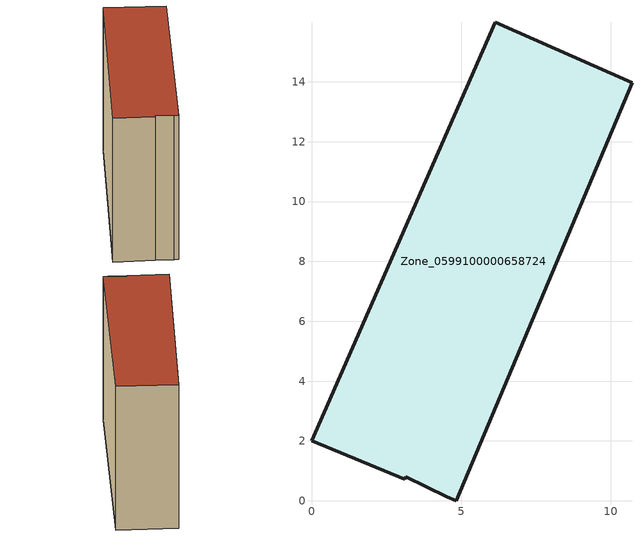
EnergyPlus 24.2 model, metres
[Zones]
Zone_0599100000658724
 floor ground (C_G): 4.84,0 4.52,0.14 3.15,0.81 3.11,0.71 0,2 6.13,16 10.71,13.98 z0
 wall outside (C_F): 4.84,0 10.71,13.98 6.13,16 0,2 3.11,0.71 3.15,0.81 4.52,0.14 4.84,0 z0:13.96
 roof outside (C_R): 4.52,0.14 4.84,0 10.71,13.98 6.13,16 0,2 3.11,0.71 3.15,0.81 z13.96
[BUILDING]
Pand.0599100000658724: North Axis=0; Terrain=City; Loads Convergence Tolerance Value=0.04; Temperature Convergence Tolerance Value=0.4; Solar Distribution=FullExterior; Maximum Number of Warmup Days=25; Minimum Number of Warmup Days=1
[Site:Location]
Rotterdam.The.Hague.AP_ZH_NLD Design_Conditions: Latitude=51.96; Longitude=4.45; Time Zone=1; Elevation=-4.5
[SITE:GROUNDTEMPERATURE:BUILDINGSURFACE]
18, 18, 18, 18, 18, 18, 18, 18, 18, 18, 18, 18
[MATERIAL] Thermal Absorptance=0.9; Solar Absorptance=0.7; Visible Absorptance=0.7
Name | Roughness | Thickness | Conductivity | Density | Specific Heat
G.TI.1946 | MediumSmooth | 0.15 | 1 | 540 | 1210
F.TI.1946 | Rough | 0.3 | 0.857143 | 1920 | 840
R.TI.1946 | MediumRough | 0.2 | 0.1 | 1500 | 1000
[CONSTRUCTION]
C_G: G.TI.1946
C_F: F.TI.1946
C_R: R.TI.1946
[ZONE]
Zone_0599100000658724: Type=1; Multiplier=1; Ceiling Height=Autocalculate; Volume=Autocalculate; Floor Area=autocalculate; Part of Total Floor Area=Yes
[ZONEINFILTRATION:DESIGNFLOWRATE]
Infil_Zone_0599100000658724: Zone or ZoneList or Space or SpaceList=Zone_0599100000658724; Schedule=AlwaysOn; Design Flow Rate Calculation Method=Flow/Area; Flow Rate per Floor Area=0.003; Constant Term Coefficient=1; Temperature Term Coefficient=0; Velocity Term Coefficient=0; Velocity Squared Term Coefficient=0
[HVACTEMPLATE:ZONE:IDEALLOADSAIRSYSTEM]
Zone_0599100000658724: Maximum Heating Supply Air Temperature=50; Minimum Cooling Supply Air Temperature=13; Maximum Heating Supply Air Humidity Ratio=0.0156; Minimum Cooling Supply Air Humidity Ratio=0.0077; Heating Limit=NoLimit; Cooling Limit=NoLimit; Dehumidification Control Type=ConstantSensibleHeatRatio; Cooling Sensible Heat Ratio=0.7; Dehumidification Setpoint=60; Humidification Control Type=None; Humidification Setpoint=30; Outdoor Air Method=None; Outdoor Air Flow Rate per Person=0.00944; Outdoor Air Flow Rate per Zone Floor Area=0; Outdoor Air Flow Rate per Zone=0; Demand Controlled Ventilation Type=None; Outdoor Air Economizer Type=NoEconomizer; Heat Recovery Type=None; Sensible Heat Recovery Effectiveness=0.7; Latent Heat Recovery Effectiveness=0.65
[ZONECONTROL:THERMOSTAT]
ThermostatControl_Zone_0599100000658724: Zone or ZoneList=Zone_0599100000658724; Control Type Schedule=DualSetpointControlType; Control 1=Thermostat_Zone_0599100000658724; Temperature Difference Between Cutout And Setpoint=0
[THERMOSTATSETPOINT:DUALSETPOINT]
Thermostat_Zone_0599100000658724: Heating Setpoint Temperature Schedule=HeatingSetpoint_Zone_0599100000658724; Cooling Setpoint Temperature Schedule=CoolingSetpoint_Zone_0599100000658724
[SCHEDULE:COMPACT]
HeatingSetpoint_Zone_0599100000658724: Through: 12/31, For: AllDays, Until: 24:00, 21
CoolingSetpoint_Zone_0599100000658724: Through: 12/31, For: AllDays, Until: 24:00, 24
DualSetpointControlType: Through: 12/31, For: AllDays, Until: 24:00, 4
AlwaysOn: Through: 12/31, For: AllDays, Until: 24:00, 1
